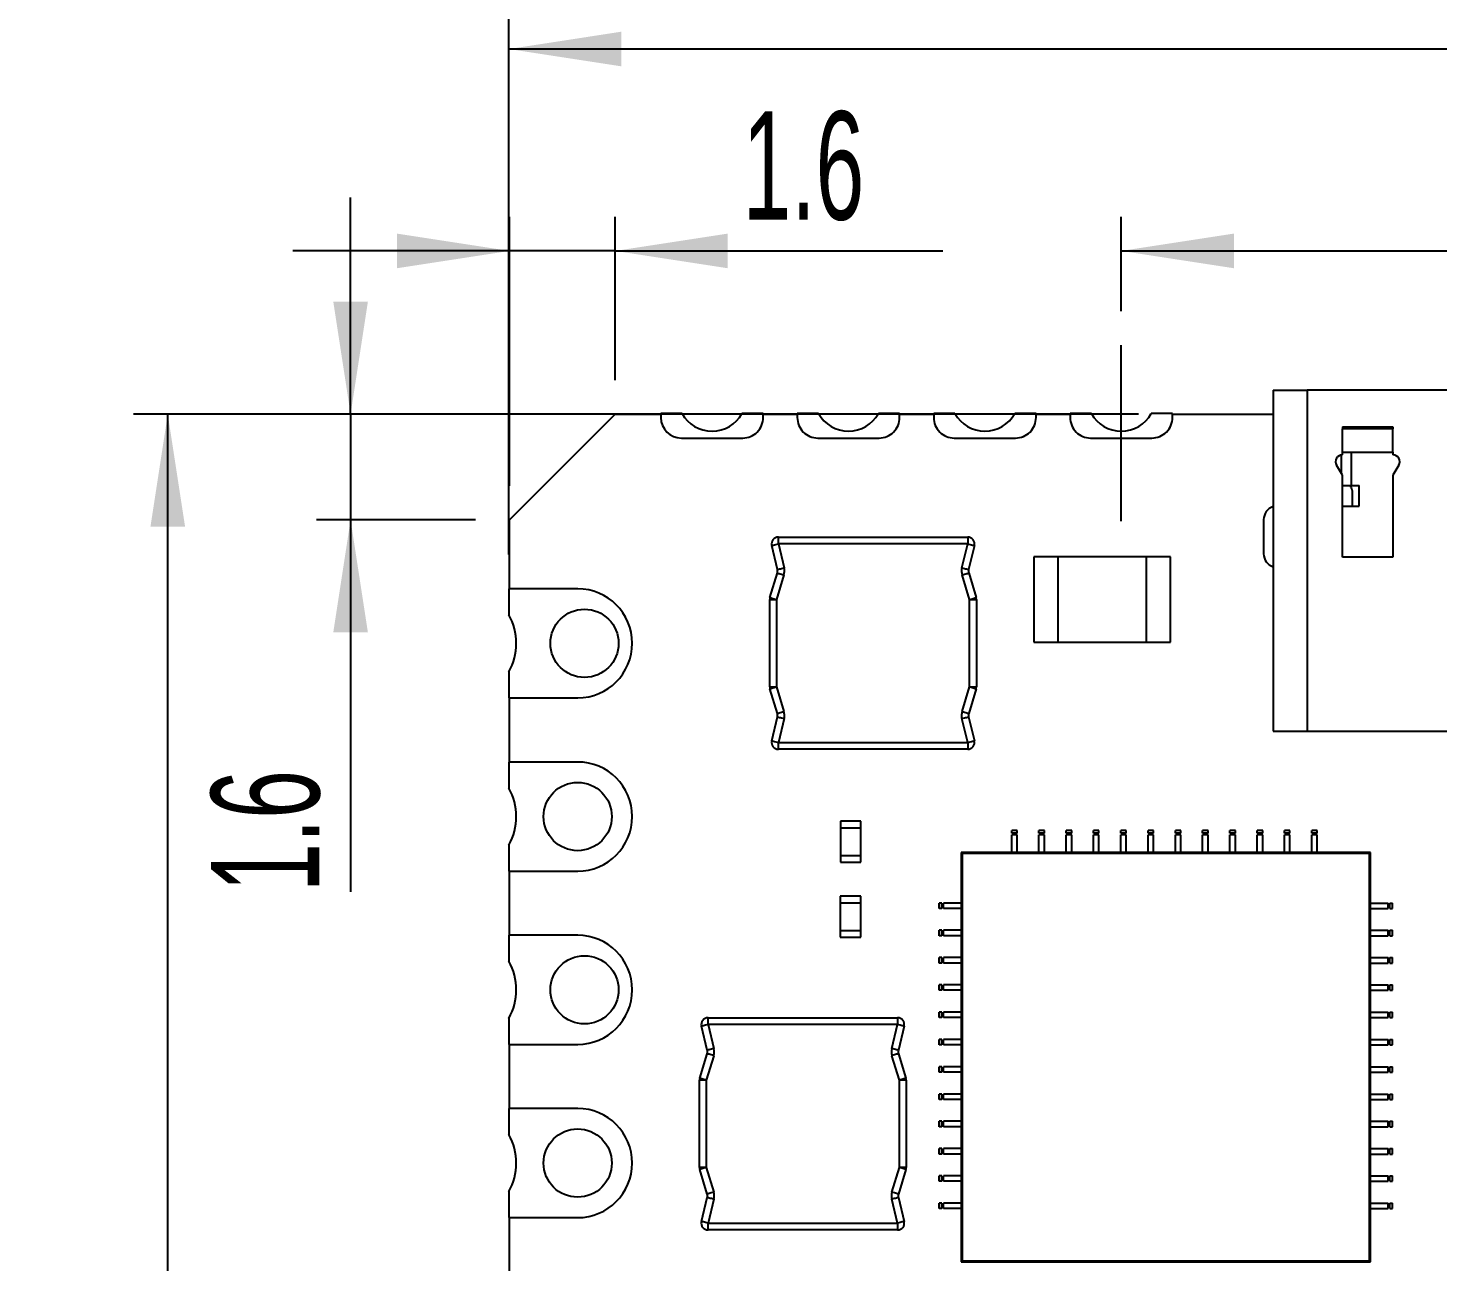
# Model space of a CAD drawing. Extents: x 13 to 282, y 8 to 200.
# Drawn here: x 117.17 to 158.51, y 131.88 to 168.05 of the extents above; entities that cross this region are included whole.
import ezdxf

# ---------------------------------------------------------------- set-up
doc = ezdxf.new("R2010")
doc.units = 0
doc.linetypes.add('CENTERX2', pattern=[20.32, 12.7, -2.54, 2.54, -2.54])
doc.layers.get('0').update_dxf_attribs({"linetype": 'CONTINUOUS'})
doc.styles.add('SLDTEXTSTYLE0', font='TXT', dxfattribs={"width": 0.605})
doc.dimstyles.new('SLDDIMSTYLE0', dxfattribs={"dimtxt": 3.081982, "dimasz": 3.302, "dimexe": 0, "dimexo": 0.0625, "dimgap": 0.770496, "dimtad": 1, "dimdec": 1, "dimlfac": 0.5, "dimrnd": 1e-09, "dimzin": 12, "dimtxsty": 'SLDTEXTSTYLE0', "dimsah": 1, "dimcen": 0.09, "dimazin": 3, "dimtfac": 1, "dimtdec": 1, "dimtofl": 0, "dimtmove": 0, "dimatfit": 3, "dimtolj": 1, "dimtzin": 12})
doc.dimstyles.new('SLDDIMSTYLE2', dxfattribs={"dimtxt": 3.081982, "dimasz": 3.302, "dimexe": 0, "dimexo": 0.0625, "dimgap": 0.770496, "dimtad": 1, "dimdec": 1, "dimlfac": 0.5, "dimrnd": 1e-09, "dimzin": 12, "dimtxsty": 'SLDTEXTSTYLE0', "dimsah": 1, "dimcen": 0.09, "dimazin": 3, "dimtfac": 1, "dimtdec": 1, "dimtmove": 0, "dimatfit": 3, "dimtolj": 1, "dimtzin": 12})

# ---------------------------------------------------------------- blocks, each defined once
blk = doc.blocks.new('_D')
at = {"color": 7, "linetype": 'CONTINUOUS'}
for p, q in [((149.726, 156.738), (120.266, 156.738)), ((121.266, 66.738), (121.266, 156.738)), ((130.286, 66.738), (120.266, 66.738))]:
    blk.add_line(p, q, dxfattribs=at)
for points in [[(121.266, 156.738), (120.758, 153.436), (121.774, 153.436)], [(121.266, 66.738), (121.774, 70.04), (120.758, 70.04)]]:
    blk.add_solid(points, dxfattribs=at)
at = {"color": 7, "linetype": 'CONTINUOUS', "insert": (117.173, 110.951), "char_height": 3.175, "attachment_point": 1, "rotation": 90, "style": 'SLDTEXTSTYLE0'}
blk.add_mtext('45', dxfattribs=at)
blk = doc.blocks.new('_D_1')
at = {"color": 7, "linetype": 'CONTINUOUS'}
for p, q in [((131.266, 152.618), (131.266, 168.444)), ((191.186, 152.618), (191.186, 168.444)), ((191.186, 167.444), (131.266, 167.444))]:
    blk.add_line(p, q, dxfattribs=at)
for points in [[(131.266, 167.444), (134.568, 166.936), (134.568, 167.952)], [(191.186, 167.444), (187.884, 167.952), (187.884, 166.936)]]:
    blk.add_solid(points, dxfattribs=at)
at = {"color": 7, "linetype": 'CONTINUOUS', "insert": (159.134, 171.537), "char_height": 3.175, "attachment_point": 1, "style": 'SLDTEXTSTYLE0'}
blk.add_mtext('30', dxfattribs=at)
blk = doc.blocks.new('_D_3')
at = {"color": 7, "linetype": 'CONTINUOUS'}
for p, q in [((131.286, 154.638), (131.286, 162.524)), ((134.386, 157.738), (134.386, 162.524)), ((131.286, 161.524), (124.936, 161.524)), ((134.386, 161.524), (131.286, 161.524)), ((134.386, 161.524), (143.998, 161.524))]:
    blk.add_line(p, q, dxfattribs=at)
for points in [[(131.286, 161.524), (127.984, 162.032), (127.984, 161.016)], [(134.386, 161.524), (137.688, 161.016), (137.688, 162.032)]]:
    blk.add_solid(points, dxfattribs=at)
at = {"color": 7, "linetype": 'CONTINUOUS', "insert": (138.119, 165.617), "char_height": 3.175, "attachment_point": 1, "style": 'SLDTEXTSTYLE0'}
blk.add_mtext('1.6', dxfattribs=at)
blk = doc.blocks.new('_D_4')
at = {"color": 7, "linetype": 'CONTINUOUS'}
for p, q in [((126.627, 156.738), (126.627, 163.088)), ((133.386, 156.738), (125.627, 156.738)), ((126.627, 156.738), (126.627, 153.638)), ((130.286, 153.638), (125.627, 153.638)), ((126.627, 153.638), (126.627, 142.73))]:
    blk.add_line(p, q, dxfattribs=at)
for points in [[(126.627, 156.738), (127.135, 160.04), (126.119, 160.04)], [(126.627, 153.638), (126.119, 150.336), (127.135, 150.336)]]:
    blk.add_solid(points, dxfattribs=at)
at = {"color": 7, "linetype": 'CONTINUOUS', "insert": (122.535, 142.73), "char_height": 3.175, "attachment_point": 1, "rotation": 90, "style": 'SLDTEXTSTYLE0'}
blk.add_mtext('1.6', dxfattribs=at)
blk = doc.blocks.new('_D_5')
at = {"color": 7, "linetype": 'CONTINUOUS'}
for p, q in [((149.226, 159.758), (149.226, 162.524)), ((173.226, 159.758), (173.226, 162.524)), ((149.226, 161.524), (173.226, 161.524))]:
    blk.add_line(p, q, dxfattribs=at)
for points in [[(149.226, 161.524), (152.528, 161.016), (152.528, 162.032)], [(173.226, 161.524), (169.924, 162.032), (169.924, 161.016)]]:
    blk.add_solid(points, dxfattribs=at)
at = {"color": 7, "linetype": 'CONTINUOUS', "insert": (159.134, 165.617), "char_height": 3.175, "attachment_point": 1, "style": 'SLDTEXTSTYLE0'}
blk.add_mtext('12', dxfattribs=at)

msp = doc.modelspace()

# ---------------------------------------------------------------- linework, layer by layer
at = {"color": 7, "linetype": 'CENTERX2'}
msp.add_line((149.226, 153.601), (149.226, 158.758), dxfattribs=at)
at = {"color": 7, "linetype": 'CONTINUOUS'}
for p, q in [((153.681, 157.444), (153.681, 147.444)), ((153.681, 157.444), (154.681, 157.444)), ((154.681, 157.444), (154.681, 147.444)), ((167.721, 157.444), (154.681, 157.444)), ((131.286, 153.638), (134.386, 156.738)), ((134.386, 156.738), (135.726, 156.738)), ((136.349, 156.758), (135.726, 156.758)), ((135.726, 156.758), (135.726, 156.638)), ((138.726, 156.758), (138.103, 156.758)), ((138.726, 156.638), (138.726, 156.758)), ((138.726, 156.738), (139.726, 156.738)), ((139.726, 156.758), (139.726, 156.638)), ((140.349, 156.758), (139.726, 156.758)), ((142.726, 156.758), (142.103, 156.758)), ((142.726, 156.638), (142.726, 156.758)), ((142.726, 156.738), (143.726, 156.738)), ((143.726, 156.758), (143.726, 156.638)), ((144.349, 156.758), (143.726, 156.758)), ((146.726, 156.758), (146.103, 156.758)), ((146.726, 156.638), (146.726, 156.758)), ((146.726, 156.738), (147.726, 156.738)), ((147.726, 156.758), (147.726, 156.638)), ((148.349, 156.758), (147.726, 156.758)), ((150.726, 156.758), (150.103, 156.758)), ((150.726, 156.638), (150.726, 156.758)), ((150.726, 156.738), (153.681, 156.738)), ((155.711, 156.37), (157.191, 156.37)), ((155.711, 156.37), (155.711, 156.312)), ((157.191, 156.312), (155.711, 156.312)), ((155.711, 155.619), (155.711, 156.312)), ((157.191, 156.37), (157.191, 156.312)), ((157.191, 155.619), (157.191, 156.312)), ((136.326, 156.038), (138.126, 156.038)), ((140.326, 156.038), (142.126, 156.038)), ((144.326, 156.038), (146.126, 156.038)), ((148.326, 156.038), (150.126, 156.038)), ((155.711, 155.619), (157.191, 155.619)), ((155.711, 155.544), (155.711, 155.619)), ((157.191, 155.619), (157.191, 155.544)), ((155.711, 154.944), (155.537, 155.244)), ((157.364, 155.244), (157.191, 154.944)), ((155.711, 152.544), (155.711, 154.944)), ((155.711, 154.644), (155.969, 154.644)), ((155.969, 154.644), (156.201, 154.644)), ((156.201, 154.044), (156.201, 154.644)), ((157.191, 154.944), (157.191, 152.544)), ((156.006, 154.044), (156.006, 154.408)), ((155.711, 154.044), (156.201, 154.044)), ((131.286, 151.618), (131.286, 153.638)), ((153.401, 153.644), (153.401, 152.644)), ((139.17, 152.932), (139.17, 153.132)), ((139.17, 153.132), (144.722, 153.132)), ((144.722, 153.132), (144.722, 152.932)), ((139.144, 152.184), (138.975, 152.885)), ((139.17, 152.932), (139.338, 152.231)), ((144.722, 152.932), (139.17, 152.932)), ((144.554, 152.231), (144.722, 152.932)), ((144.917, 152.885), (144.749, 152.184)), ((146.665, 152.553), (146.665, 150.053)), ((147.365, 152.553), (146.665, 152.553)), ((149.965, 152.553), (147.365, 152.553)), ((147.365, 152.553), (147.365, 150.053)), ((149.965, 150.053), (149.965, 152.553)), ((150.665, 152.553), (149.965, 152.553)), ((150.665, 150.053), (150.665, 152.553)), ((157.191, 152.544), (155.711, 152.544)), ((138.925, 151.36), (139.141, 152.08)), ((139.332, 152.023), (139.116, 151.302)), ((144.776, 151.302), (144.56, 152.023)), ((144.752, 152.08), (144.968, 151.36)), ((131.266, 151.618), (131.266, 150.855)), ((133.286, 151.618), (131.266, 151.618)), ((138.916, 151.302), (139.116, 151.302)), ((138.916, 148.741), (138.916, 151.302)), ((139.116, 151.302), (139.116, 148.741)), ((144.776, 148.741), (144.776, 151.302)), ((144.776, 151.302), (144.976, 151.302)), ((144.976, 151.302), (144.976, 148.741)), ((146.665, 150.053), (147.365, 150.053)), ((147.365, 150.053), (149.965, 150.053)), ((149.965, 150.053), (150.665, 150.053)), ((131.266, 149.182), (131.266, 148.418)), ((131.266, 148.418), (133.286, 148.418)), ((131.286, 146.538), (131.286, 148.418)), ((138.916, 148.741), (139.116, 148.741)), ((139.141, 147.963), (138.925, 148.684)), ((139.116, 148.741), (139.332, 148.021)), ((144.56, 148.021), (144.776, 148.741)), ((144.968, 148.684), (144.752, 147.963)), ((144.776, 148.741), (144.976, 148.741)), ((138.975, 147.158), (139.144, 147.859)), ((139.338, 147.813), (139.17, 147.112)), ((144.722, 147.112), (144.554, 147.813)), ((144.749, 147.859), (144.917, 147.158)), ((153.681, 147.444), (154.681, 147.444)), ((154.681, 147.444), (167.721, 147.444)), ((139.17, 147.112), (144.722, 147.112)), ((139.17, 146.912), (139.17, 147.112)), ((144.722, 146.912), (139.17, 146.912)), ((144.722, 147.112), (144.722, 146.912)), ((131.266, 146.538), (131.266, 145.775)), ((133.286, 146.538), (131.266, 146.538)), ((141.592, 144.8), (140.992, 144.8)), ((140.992, 144.8), (140.992, 144.6)), ((141.592, 144.6), (141.592, 144.8)), ((141.592, 144.6), (140.992, 144.6)), ((140.992, 144.6), (140.992, 143.8)), ((141.592, 143.8), (141.592, 144.6)), ((146.172, 144.529), (146.012, 144.529)), ((146.012, 144.455), (146.012, 144.529)), ((146.172, 144.455), (146.012, 144.455)), ((146.172, 144.402), (146.012, 144.402)), ((146.172, 144.455), (146.172, 144.529)), ((146.972, 144.529), (146.812, 144.529)), ((146.812, 144.455), (146.812, 144.529)), ((146.972, 144.455), (146.812, 144.455)), ((146.972, 144.402), (146.812, 144.402)), ((146.972, 144.455), (146.972, 144.529)), ((147.772, 144.529), (147.612, 144.529)), ((147.612, 144.455), (147.612, 144.529)), ((147.772, 144.455), (147.612, 144.455)), ((147.772, 144.402), (147.612, 144.402)), ((147.772, 144.455), (147.772, 144.529)), ((148.572, 144.529), (148.412, 144.529)), ((148.412, 144.455), (148.412, 144.529)), ((148.572, 144.455), (148.412, 144.455)), ((148.572, 144.402), (148.412, 144.402)), ((148.572, 144.455), (148.572, 144.529)), ((149.372, 144.529), (149.212, 144.529)), ((149.212, 144.455), (149.212, 144.529)), ((149.372, 144.455), (149.212, 144.455)), ((149.372, 144.402), (149.212, 144.402)), ((149.372, 144.455), (149.372, 144.529)), ((150.172, 144.529), (150.012, 144.529)), ((150.012, 144.455), (150.012, 144.529)), ((150.172, 144.455), (150.012, 144.455)), ((150.172, 144.402), (150.012, 144.402)), ((150.172, 144.455), (150.172, 144.529)), ((150.972, 144.529), (150.812, 144.529)), ((150.812, 144.455), (150.812, 144.529)), ((150.972, 144.455), (150.812, 144.455)), ((150.972, 144.402), (150.812, 144.402)), ((150.972, 144.455), (150.972, 144.529)), ((151.772, 144.529), (151.612, 144.529)), ((151.612, 144.455), (151.612, 144.529)), ((151.772, 144.455), (151.612, 144.455)), ((151.772, 144.402), (151.612, 144.402)), ((151.772, 144.455), (151.772, 144.529)), ((152.572, 144.529), (152.412, 144.529)), ((152.412, 144.455), (152.412, 144.529)), ((152.572, 144.455), (152.412, 144.455)), ((152.572, 144.402), (152.412, 144.402)), ((152.572, 144.455), (152.572, 144.529)), ((153.372, 144.529), (153.212, 144.529)), ((153.212, 144.455), (153.212, 144.529)), ((153.372, 144.455), (153.212, 144.455)), ((153.372, 144.402), (153.212, 144.402)), ((153.372, 144.455), (153.372, 144.529)), ((154.172, 144.529), (154.012, 144.529)), ((154.012, 144.455), (154.012, 144.529)), ((154.172, 144.455), (154.012, 144.455)), ((154.172, 144.402), (154.012, 144.402)), ((154.172, 144.455), (154.172, 144.529)), ((154.972, 144.529), (154.812, 144.529)), ((154.812, 144.455), (154.812, 144.529)), ((154.972, 144.455), (154.812, 144.455)), ((154.972, 144.402), (154.812, 144.402)), ((154.972, 144.455), (154.972, 144.529)), ((131.266, 144.102), (131.266, 143.338)), ((144.532, 143.883), (144.532, 131.883)), ((156.532, 143.883), (144.532, 143.883)), ((144.557, 143.858), (144.557, 131.908)), ((156.507, 143.858), (144.557, 143.858)), ((156.507, 143.858), (156.532, 143.883)), ((156.507, 131.908), (156.507, 143.858)), ((156.532, 131.883), (156.532, 143.883)), ((140.992, 143.8), (141.592, 143.8)), ((140.992, 143.8), (140.992, 143.6)), ((140.992, 143.6), (141.592, 143.6)), ((141.592, 143.6), (141.592, 143.8)), ((131.266, 143.338), (133.286, 143.338)), ((131.286, 141.458), (131.286, 143.338)), ((140.987, 142.602), (140.987, 142.402)), ((141.587, 142.602), (140.987, 142.602)), ((140.987, 142.402), (140.987, 141.602)), ((141.587, 142.402), (140.987, 142.402)), ((141.587, 142.402), (141.587, 142.602)), ((141.587, 141.602), (141.587, 142.402)), ((143.886, 142.243), (143.886, 142.403)), ((143.961, 142.403), (143.886, 142.403)), ((143.961, 142.243), (143.886, 142.243)), ((143.961, 142.243), (143.961, 142.403)), ((144.013, 142.243), (144.013, 142.403)), ((157.051, 142.243), (157.051, 142.403)), ((157.104, 142.243), (157.104, 142.403)), ((157.104, 142.403), (157.179, 142.403)), ((157.104, 142.243), (157.179, 142.243)), ((157.179, 142.243), (157.179, 142.403)), ((131.266, 141.458), (131.266, 140.695)), ((133.286, 141.458), (131.266, 141.458)), ((140.987, 141.602), (141.587, 141.602)), ((140.987, 141.602), (140.987, 141.402)), ((140.987, 141.402), (141.587, 141.402)), ((141.587, 141.402), (141.587, 141.602)), ((143.886, 141.443), (143.886, 141.603)), ((143.961, 141.603), (143.886, 141.603)), ((143.961, 141.443), (143.886, 141.443)), ((143.961, 141.443), (143.961, 141.603)), ((144.013, 141.443), (144.013, 141.603)), ((157.051, 141.443), (157.051, 141.603)), ((157.104, 141.443), (157.104, 141.603)), ((157.104, 141.603), (157.179, 141.603)), ((157.104, 141.443), (157.179, 141.443)), ((157.179, 141.443), (157.179, 141.603)), ((143.886, 140.643), (143.886, 140.803)), ((143.961, 140.803), (143.886, 140.803)), ((143.961, 140.643), (143.886, 140.643)), ((143.961, 140.643), (143.961, 140.803)), ((144.013, 140.643), (144.013, 140.803)), ((157.051, 140.643), (157.051, 140.803)), ((157.104, 140.643), (157.104, 140.803)), ((157.104, 140.803), (157.179, 140.803)), ((157.104, 140.643), (157.179, 140.643)), ((157.179, 140.643), (157.179, 140.803)), ((143.886, 139.843), (143.886, 140.003)), ((143.961, 140.003), (143.886, 140.003)), ((143.961, 139.843), (143.886, 139.843)), ((143.961, 139.843), (143.961, 140.003)), ((144.013, 139.843), (144.013, 140.003)), ((157.051, 139.843), (157.051, 140.003)), ((157.104, 139.843), (157.104, 140.003)), ((157.104, 140.003), (157.179, 140.003)), ((157.104, 139.843), (157.179, 139.843)), ((157.179, 139.843), (157.179, 140.003)), ((131.266, 139.022), (131.266, 138.258)), ((137.111, 138.837), (137.111, 139.037)), ((137.111, 139.037), (142.664, 139.037)), ((142.664, 139.037), (142.664, 138.837)), ((143.886, 139.043), (143.886, 139.203)), ((143.961, 139.203), (143.886, 139.203)), ((143.961, 139.043), (143.886, 139.043)), ((143.961, 139.043), (143.961, 139.203)), ((144.013, 139.043), (144.013, 139.203)), ((157.051, 139.043), (157.051, 139.203)), ((157.104, 139.043), (157.104, 139.203)), ((157.104, 139.203), (157.179, 139.203)), ((157.104, 139.043), (157.179, 139.043)), ((157.179, 139.043), (157.179, 139.203)), ((137.085, 138.089), (136.917, 138.79)), ((137.111, 138.837), (137.28, 138.136)), ((142.664, 138.837), (137.111, 138.837)), ((142.496, 138.136), (142.664, 138.837)), ((142.859, 138.79), (142.69, 138.089)), ((131.266, 138.258), (133.286, 138.258)), ((131.286, 136.378), (131.286, 138.258)), ((143.886, 138.243), (143.886, 138.403)), ((143.961, 138.403), (143.886, 138.403)), ((143.961, 138.243), (143.886, 138.243)), ((143.961, 138.243), (143.961, 138.403)), ((144.013, 138.243), (144.013, 138.403)), ((157.051, 138.243), (157.051, 138.403)), ((157.104, 138.243), (157.104, 138.403)), ((157.104, 138.403), (157.179, 138.403)), ((157.104, 138.243), (157.179, 138.243)), ((157.179, 138.243), (157.179, 138.403)), ((136.866, 137.265), (137.082, 137.985)), ((137.274, 137.927), (137.058, 137.207)), ((142.718, 137.207), (142.502, 137.927)), ((142.693, 137.985), (142.909, 137.265)), ((143.886, 137.443), (143.886, 137.603)), ((143.961, 137.603), (143.886, 137.603)), ((143.961, 137.443), (143.886, 137.443)), ((143.961, 137.443), (143.961, 137.603)), ((144.013, 137.443), (144.013, 137.603)), ((157.051, 137.443), (157.051, 137.603)), ((157.104, 137.443), (157.104, 137.603)), ((157.104, 137.603), (157.179, 137.603)), ((157.104, 137.443), (157.179, 137.443)), ((157.179, 137.443), (157.179, 137.603)), ((137.058, 137.207), (136.858, 137.207)), ((136.858, 134.646), (136.858, 137.207)), ((137.058, 137.207), (137.058, 134.646)), ((142.718, 134.646), (142.718, 137.207)), ((142.918, 137.207), (142.718, 137.207)), ((142.918, 137.207), (142.918, 134.646)), ((143.886, 136.643), (143.886, 136.803)), ((143.961, 136.803), (143.886, 136.803)), ((143.961, 136.643), (143.886, 136.643)), ((143.961, 136.643), (143.961, 136.803)), ((144.013, 136.643), (144.013, 136.803)), ((157.051, 136.643), (157.051, 136.803)), ((157.104, 136.643), (157.104, 136.803)), ((157.104, 136.803), (157.179, 136.803)), ((157.104, 136.643), (157.179, 136.643)), ((157.179, 136.643), (157.179, 136.803)), ((131.266, 136.378), (131.266, 135.615)), ((133.286, 136.378), (131.266, 136.378)), ((143.886, 135.843), (143.886, 136.003)), ((143.961, 136.003), (143.886, 136.003)), ((143.961, 135.843), (143.961, 136.003)), ((144.013, 135.843), (144.013, 136.003)), ((157.051, 135.843), (157.051, 136.003)), ((157.104, 135.843), (157.104, 136.003)), ((157.104, 136.003), (157.179, 136.003)), ((157.179, 135.843), (157.179, 136.003)), ((143.961, 135.843), (143.886, 135.843)), ((157.104, 135.843), (157.179, 135.843)), ((143.886, 135.043), (143.886, 135.203)), ((143.961, 135.203), (143.886, 135.203)), ((143.961, 135.043), (143.961, 135.203)), ((144.013, 135.043), (144.013, 135.203)), ((157.051, 135.043), (157.051, 135.203)), ((157.104, 135.043), (157.104, 135.203)), ((157.104, 135.203), (157.179, 135.203)), ((157.179, 135.043), (157.179, 135.203)), ((143.961, 135.043), (143.886, 135.043)), ((157.104, 135.043), (157.179, 135.043)), ((137.058, 134.646), (136.858, 134.646)), ((137.082, 133.868), (136.866, 134.588)), ((137.058, 134.646), (137.274, 133.926)), ((142.502, 133.926), (142.718, 134.646)), ((142.909, 134.588), (142.693, 133.868)), ((142.918, 134.646), (142.718, 134.646)), ((143.886, 134.243), (143.886, 134.403)), ((143.961, 134.403), (143.886, 134.403)), ((143.961, 134.243), (143.961, 134.403)), ((144.013, 134.243), (144.013, 134.403)), ((157.051, 134.243), (157.051, 134.403)), ((157.104, 134.243), (157.104, 134.403)), ((157.104, 134.403), (157.179, 134.403)), ((157.179, 134.243), (157.179, 134.403)), ((131.266, 133.942), (131.266, 133.178)), ((143.961, 134.243), (143.886, 134.243)), ((157.104, 134.243), (157.179, 134.243)), ((136.917, 133.063), (137.085, 133.764)), ((137.28, 133.717), (137.111, 133.017)), ((142.664, 133.017), (142.496, 133.717)), ((142.69, 133.764), (142.859, 133.063)), ((143.886, 133.443), (143.886, 133.603)), ((143.961, 133.603), (143.886, 133.603)), ((143.961, 133.443), (143.961, 133.603)), ((144.013, 133.443), (144.013, 133.603)), ((157.051, 133.443), (157.051, 133.603)), ((157.104, 133.443), (157.104, 133.603)), ((157.104, 133.603), (157.179, 133.603)), ((157.179, 133.443), (157.179, 133.603)), ((131.266, 133.178), (133.286, 133.178)), ((131.286, 131.298), (131.286, 133.178)), ((143.961, 133.443), (143.886, 133.443)), ((157.104, 133.443), (157.179, 133.443)), ((137.111, 132.817), (137.111, 133.017)), ((137.111, 133.017), (142.664, 133.017)), ((142.664, 132.817), (137.111, 132.817)), ((142.664, 133.017), (142.664, 132.817)), ((144.532, 131.883), (144.557, 131.908)), ((144.532, 131.883), (156.532, 131.883)), ((144.557, 131.908), (156.507, 131.908)), ((156.507, 131.908), (156.532, 131.883))]:
    msp.add_line(p, q, dxfattribs=at)
at = {"color": 8, "linetype": 'CONTINUOUS'}
for p, q in [((155.683, 154.992), (155.683, 155.542)), ((155.969, 155.619), (155.969, 154.644))]:
    msp.add_line(p, q, dxfattribs=at)
at = {"color": 7, "linetype": 'CONTINUOUS', "flags": 128}
for points in [[(138.975, 152.885), (138.979, 152.886), (138.99, 152.889), (139.008, 152.893), (139.032, 152.899), (139.062, 152.906), (139.095, 152.914), (139.132, 152.923), (139.17, 152.932)], [(144.722, 152.932), (144.76, 152.923), (144.797, 152.914), (144.831, 152.906), (144.86, 152.899), (144.884, 152.893), (144.902, 152.889), (144.913, 152.886), (144.917, 152.885)], [(139.144, 152.184), (139.147, 152.185), (139.158, 152.188), (139.176, 152.192), (139.201, 152.198), (139.23, 152.205), (139.264, 152.213), (139.3, 152.222), (139.338, 152.231)], [(144.554, 152.231), (144.592, 152.222), (144.629, 152.213), (144.662, 152.205), (144.692, 152.198), (144.716, 152.192), (144.734, 152.188), (144.745, 152.185), (144.749, 152.184)], [(139.141, 152.08), (139.144, 152.079), (139.155, 152.076), (139.173, 152.07), (139.197, 152.063), (139.226, 152.054), (139.259, 152.045), (139.295, 152.034), (139.332, 152.023)], [(144.56, 152.023), (144.597, 152.034), (144.633, 152.045), (144.667, 152.054), (144.696, 152.063), (144.719, 152.07), (144.737, 152.076), (144.748, 152.079), (144.752, 152.08)], [(138.925, 151.36), (138.928, 151.359), (138.939, 151.355), (138.957, 151.35), (138.981, 151.343), (139.01, 151.334), (139.043, 151.324), (139.079, 151.314), (139.116, 151.302)], [(144.776, 151.302), (144.814, 151.314), (144.849, 151.324), (144.883, 151.334), (144.912, 151.343), (144.935, 151.35), (144.953, 151.355), (144.964, 151.359), (144.968, 151.36)], [(138.925, 148.684), (138.928, 148.685), (138.939, 148.688), (138.957, 148.693), (138.981, 148.7), (139.01, 148.709), (139.043, 148.719), (139.079, 148.73), (139.116, 148.741)], [(144.776, 148.741), (144.814, 148.73), (144.849, 148.719), (144.883, 148.709), (144.912, 148.7), (144.935, 148.693), (144.953, 148.688), (144.964, 148.685), (144.968, 148.684)], [(139.141, 147.963), (139.144, 147.964), (139.155, 147.968), (139.173, 147.973), (139.197, 147.98), (139.226, 147.989), (139.259, 147.999), (139.295, 148.01), (139.332, 148.021)], [(144.56, 148.021), (144.597, 148.01), (144.633, 147.999), (144.667, 147.989), (144.696, 147.98), (144.719, 147.973), (144.737, 147.968), (144.748, 147.964), (144.752, 147.963)], [(139.144, 147.859), (139.147, 147.858), (139.158, 147.856), (139.176, 147.851), (139.201, 147.846), (139.23, 147.838), (139.264, 147.83), (139.3, 147.822), (139.338, 147.813)], [(144.554, 147.813), (144.592, 147.822), (144.629, 147.83), (144.662, 147.838), (144.692, 147.846), (144.716, 147.851), (144.734, 147.856), (144.745, 147.858), (144.749, 147.859)], [(138.975, 147.158), (138.979, 147.157), (138.99, 147.155), (139.008, 147.15), (139.032, 147.145), (139.062, 147.138), (139.095, 147.13), (139.132, 147.121), (139.17, 147.112)], [(144.722, 147.112), (144.76, 147.121), (144.797, 147.13), (144.831, 147.138), (144.86, 147.145), (144.884, 147.15), (144.902, 147.155), (144.913, 147.157), (144.917, 147.158)], [(137.111, 138.837), (137.074, 138.827), (137.037, 138.819), (137.003, 138.811), (136.974, 138.804), (136.95, 138.798), (136.932, 138.793), (136.921, 138.791), (136.917, 138.79)], [(142.859, 138.79), (142.855, 138.791), (142.844, 138.793), (142.826, 138.798), (142.802, 138.804), (142.772, 138.811), (142.739, 138.819), (142.702, 138.827), (142.664, 138.837)], [(137.28, 138.136), (137.242, 138.127), (137.205, 138.118), (137.172, 138.11), (137.142, 138.103), (137.118, 138.097), (137.1, 138.093), (137.089, 138.09), (137.085, 138.089)], [(142.69, 138.089), (142.687, 138.09), (142.676, 138.093), (142.658, 138.097), (142.633, 138.103), (142.604, 138.11), (142.57, 138.118), (142.534, 138.127), (142.496, 138.136)], [(137.274, 137.927), (137.236, 137.939), (137.201, 137.949), (137.167, 137.959), (137.138, 137.968), (137.115, 137.975), (137.097, 137.981), (137.086, 137.984), (137.082, 137.985)], [(142.693, 137.985), (142.69, 137.984), (142.679, 137.981), (142.661, 137.975), (142.637, 137.968), (142.608, 137.959), (142.575, 137.949), (142.539, 137.939), (142.502, 137.927)], [(137.058, 137.207), (137.02, 137.218), (136.984, 137.229), (136.951, 137.239), (136.922, 137.248), (136.899, 137.255), (136.881, 137.26), (136.87, 137.264), (136.866, 137.265)], [(142.909, 137.265), (142.906, 137.264), (142.895, 137.26), (142.877, 137.255), (142.853, 137.248), (142.824, 137.239), (142.791, 137.229), (142.755, 137.218), (142.718, 137.207)], [(137.058, 134.646), (137.02, 134.635), (136.984, 134.624), (136.951, 134.614), (136.922, 134.605), (136.899, 134.598), (136.881, 134.593), (136.87, 134.59), (136.866, 134.588)], [(142.909, 134.588), (142.906, 134.59), (142.895, 134.593), (142.877, 134.598), (142.853, 134.605), (142.824, 134.614), (142.791, 134.624), (142.755, 134.635), (142.718, 134.646)], [(137.274, 133.926), (137.236, 133.915), (137.201, 133.904), (137.167, 133.894), (137.138, 133.885), (137.115, 133.878), (137.097, 133.873), (137.086, 133.869), (137.082, 133.868)], [(142.693, 133.868), (142.69, 133.869), (142.679, 133.873), (142.661, 133.878), (142.637, 133.885), (142.608, 133.894), (142.575, 133.904), (142.539, 133.915), (142.502, 133.926)], [(137.28, 133.717), (137.242, 133.727), (137.205, 133.735), (137.172, 133.743), (137.142, 133.75), (137.118, 133.756), (137.1, 133.761), (137.089, 133.763), (137.085, 133.764)], [(142.69, 133.764), (142.687, 133.763), (142.676, 133.761), (142.658, 133.756), (142.633, 133.75), (142.604, 133.743), (142.57, 133.735), (142.534, 133.727), (142.496, 133.717)], [(137.111, 133.017), (137.074, 133.026), (137.037, 133.034), (137.003, 133.043), (136.974, 133.05), (136.95, 133.055), (136.932, 133.06), (136.921, 133.062), (136.917, 133.063)], [(142.859, 133.063), (142.855, 133.062), (142.844, 133.06), (142.826, 133.055), (142.802, 133.05), (142.772, 133.043), (142.739, 133.034), (142.702, 133.026), (142.664, 133.017)]]:
    msp.add_lwpolyline(points, dxfattribs=at)
at = {"color": 7, "linetype": 'CONTINUOUS'}
for centre in [(133.486, 150.018), (133.286, 144.938), (133.486, 139.858), (133.286, 134.778)]:
    msp.add_circle(centre, 1, dxfattribs=at)
for centre, radius, start, end in [((137.226, 157.238), 1, 208.6854, 331.3146), ((141.226, 157.238), 1, 208.6854, 331.3146), ((145.226, 157.238), 1, 208.6854, 331.3146), ((149.226, 157.238), 1, 208.6853, 331.3146), ((136.326, 156.638), 0.6, 180, 270), ((138.126, 156.638), 0.6, 270, 0.0001), ((140.326, 156.638), 0.6, 179.9998, 270), ((142.126, 156.638), 0.6, 270, 0.0001), ((144.326, 156.638), 0.6, 179.9998, 270), ((146.126, 156.638), 0.6, 270, 0.0001), ((148.326, 156.638), 0.6, 179.9998, 270), ((150.126, 156.638), 0.6, 270, 0.0001), ((155.711, 155.344), 0.2, 90.0004, 209.9988), ((157.191, 155.344), 0.2, 329.9996, 90), ((153.801, 153.644), 0.4, 107.4577, 179.9998), ((139.17, 152.932), 0.2, 90.0003, 193.4947), ((144.722, 152.932), 0.2, 346.5034, 90.0002), ((153.801, 152.644), 0.4, 180.0001, 252.5423), ((138.949, 152.137), 0.2, 343.3002, 13.4962), ((138.949, 152.137), 0.4, 343.3008, 13.4958), ((144.943, 152.137), 0.4, 166.5043, 196.6993), ((144.943, 152.137), 0.2, 166.5047, 196.6986), ((133.286, 150.018), 1.6, 270.0188, 89.9812), ((139.116, 151.302), 0.2, 163.3007, 179.9995), ((144.776, 151.302), 0.2, 0.0008, 16.6996), ((129.786, 150.018), 1.7, 330.5271, 29.4729), ((139.116, 148.741), 0.2, 180, 196.6994), ((144.776, 148.741), 0.2, 343.3008, 0.0011), ((138.949, 147.906), 0.4, 346.5045, 16.6992), ((144.943, 147.906), 0.4, 163.3006, 193.496), ((138.949, 147.906), 0.2, 346.5039, 16.6994), ((144.943, 147.906), 0.2, 163.3008, 193.4953), ((139.17, 147.112), 0.2, 166.505, 269.9998), ((144.722, 147.112), 0.2, 270, 13.4962), ((133.285, 144.938), 1.6, 270.0232, 89.9768), ((129.786, 144.938), 1.7, 330.5271, 29.4729), ((133.285, 139.858), 1.6, 270.0378, 89.9622), ((129.786, 139.858), 1.7, 330.5271, 29.4729), ((137.111, 138.837), 0.2, 89.9999, 193.4966), ((142.664, 138.837), 0.2, 346.5053, 89.9996), ((136.891, 138.042), 0.2, 343.3011, 13.4952), ((136.891, 138.042), 0.4, 343.3006, 13.4958), ((142.885, 138.042), 0.4, 166.5042, 196.699), ((142.885, 138.042), 0.2, 166.5038, 196.6997), ((137.058, 137.207), 0.2, 163.3006, 179.9991), ((142.718, 137.207), 0.2, 0.0002, 16.6992), ((133.285, 134.778), 1.6, 270.0482, 89.9518), ((129.786, 134.778), 1.7, 330.5271, 29.4729), ((137.058, 134.646), 0.2, 180.0002, 196.6993), ((142.718, 134.646), 0.2, 343.3005, 359.9989), ((136.891, 133.811), 0.4, 346.5044, 16.6991), ((142.885, 133.811), 0.4, 163.3008, 193.496), ((136.891, 133.811), 0.2, 346.5038, 16.6996), ((142.885, 133.811), 0.2, 163.3011, 193.4953), ((137.111, 133.017), 0.2, 166.5053, 269.9998), ((142.664, 133.017), 0.2, 269.9999, 13.4965)]:
    msp.add_arc(centre, radius, start, end, dxfattribs=at)
for points, knots in [([(156.006, 154.408), (156.004, 154.455), (156.001, 154.534), (155.965, 154.604), (155.951, 154.633)], [0, 0, 0, 0, 0.593205, 1, 1, 1, 1]), ([(146.012, 143.883), (146.012, 143.921), (146.012, 143.995), (146.012, 144.122), (146.012, 144.221), (146.012, 144.326), (146.012, 144.374), (146.012, 144.402)], [0, 0, 0, 0, 0.093681, 0.181214, 0.38321, 0.642218, 1, 1, 1, 1]), ([(146.172, 143.883), (146.172, 143.921), (146.172, 143.995), (146.172, 144.122), (146.172, 144.221), (146.172, 144.326), (146.172, 144.374), (146.172, 144.402)], [0, 0, 0, 0, 0.093681, 0.181214, 0.38321, 0.642218, 1, 1, 1, 1]), ([(146.812, 143.883), (146.812, 143.921), (146.812, 143.995), (146.812, 144.122), (146.812, 144.221), (146.812, 144.326), (146.812, 144.374), (146.812, 144.402)], [0, 0, 0, 0, 0.093681, 0.181214, 0.38321, 0.642218, 1, 1, 1, 1]), ([(146.972, 143.883), (146.972, 143.921), (146.972, 143.995), (146.972, 144.122), (146.972, 144.221), (146.972, 144.326), (146.972, 144.374), (146.972, 144.402)], [0, 0, 0, 0, 0.093681, 0.181214, 0.38321, 0.642218, 1, 1, 1, 1]), ([(147.612, 143.883), (147.612, 143.921), (147.612, 143.995), (147.612, 144.122), (147.612, 144.221), (147.612, 144.326), (147.612, 144.374), (147.612, 144.402)], [0, 0, 0, 0, 0.093681, 0.181214, 0.38321, 0.642218, 1, 1, 1, 1]), ([(147.772, 143.883), (147.772, 143.921), (147.772, 143.995), (147.772, 144.122), (147.772, 144.221), (147.772, 144.326), (147.772, 144.374), (147.772, 144.402)], [0, 0, 0, 0, 0.093681, 0.181214, 0.38321, 0.642218, 1, 1, 1, 1]), ([(148.412, 143.883), (148.412, 143.921), (148.412, 143.995), (148.412, 144.122), (148.412, 144.221), (148.412, 144.326), (148.412, 144.374), (148.412, 144.402)], [0, 0, 0, 0, 0.093681, 0.181214, 0.38321, 0.642218, 1, 1, 1, 1]), ([(148.572, 143.883), (148.572, 143.921), (148.572, 143.995), (148.572, 144.122), (148.572, 144.221), (148.572, 144.326), (148.572, 144.374), (148.572, 144.402)], [0, 0, 0, 0, 0.093681, 0.181214, 0.38321, 0.642218, 1, 1, 1, 1]), ([(149.212, 143.883), (149.212, 143.921), (149.212, 143.995), (149.212, 144.122), (149.212, 144.221), (149.212, 144.326), (149.212, 144.374), (149.212, 144.402)], [0, 0, 0, 0, 0.093681, 0.181214, 0.38321, 0.642218, 1, 1, 1, 1]), ([(149.372, 143.883), (149.372, 143.921), (149.372, 143.995), (149.372, 144.122), (149.372, 144.221), (149.372, 144.326), (149.372, 144.374), (149.372, 144.402)], [0, 0, 0, 0, 0.093681, 0.181214, 0.38321, 0.642218, 1, 1, 1, 1]), ([(150.012, 143.883), (150.012, 143.921), (150.012, 143.995), (150.012, 144.122), (150.012, 144.221), (150.012, 144.326), (150.012, 144.374), (150.012, 144.402)], [0, 0, 0, 0, 0.093681, 0.181214, 0.38321, 0.642218, 1, 1, 1, 1]), ([(150.172, 143.883), (150.172, 143.921), (150.172, 143.995), (150.172, 144.122), (150.172, 144.221), (150.172, 144.326), (150.172, 144.374), (150.172, 144.402)], [0, 0, 0, 0, 0.093681, 0.181214, 0.38321, 0.642218, 1, 1, 1, 1]), ([(150.812, 143.883), (150.812, 143.921), (150.812, 143.995), (150.812, 144.122), (150.812, 144.221), (150.812, 144.326), (150.812, 144.374), (150.812, 144.402)], [0, 0, 0, 0, 0.093681, 0.181214, 0.38321, 0.642218, 1, 1, 1, 1]), ([(150.972, 143.883), (150.972, 143.921), (150.972, 143.995), (150.972, 144.122), (150.972, 144.221), (150.972, 144.326), (150.972, 144.374), (150.972, 144.402)], [0, 0, 0, 0, 0.093681, 0.181214, 0.38321, 0.642218, 1, 1, 1, 1]), ([(151.612, 143.883), (151.612, 143.921), (151.612, 143.995), (151.612, 144.122), (151.612, 144.221), (151.612, 144.326), (151.612, 144.374), (151.612, 144.402)], [0, 0, 0, 0, 0.093681, 0.181214, 0.38321, 0.642218, 1, 1, 1, 1]), ([(151.772, 143.883), (151.772, 143.921), (151.772, 143.995), (151.772, 144.122), (151.772, 144.221), (151.772, 144.326), (151.772, 144.374), (151.772, 144.402)], [0, 0, 0, 0, 0.093681, 0.181214, 0.38321, 0.642218, 1, 1, 1, 1]), ([(152.412, 143.883), (152.412, 143.921), (152.412, 143.995), (152.412, 144.122), (152.412, 144.221), (152.412, 144.326), (152.412, 144.374), (152.412, 144.402)], [0, 0, 0, 0, 0.093681, 0.181214, 0.38321, 0.642218, 1, 1, 1, 1]), ([(152.572, 143.883), (152.572, 143.921), (152.572, 143.995), (152.572, 144.122), (152.572, 144.221), (152.572, 144.326), (152.572, 144.374), (152.572, 144.402)], [0, 0, 0, 0, 0.093681, 0.181214, 0.38321, 0.642218, 1, 1, 1, 1]), ([(153.212, 143.883), (153.212, 143.921), (153.212, 143.995), (153.212, 144.122), (153.212, 144.221), (153.212, 144.326), (153.212, 144.374), (153.212, 144.402)], [0, 0, 0, 0, 0.093681, 0.181214, 0.38321, 0.642218, 1, 1, 1, 1]), ([(153.372, 143.883), (153.372, 143.921), (153.372, 143.995), (153.372, 144.122), (153.372, 144.221), (153.372, 144.326), (153.372, 144.374), (153.372, 144.402)], [0, 0, 0, 0, 0.093681, 0.181214, 0.38321, 0.642218, 1, 1, 1, 1]), ([(154.012, 143.883), (154.012, 143.921), (154.012, 143.995), (154.012, 144.122), (154.012, 144.221), (154.012, 144.326), (154.012, 144.374), (154.012, 144.402)], [0, 0, 0, 0, 0.093681, 0.181214, 0.38321, 0.642218, 1, 1, 1, 1]), ([(154.172, 143.883), (154.172, 143.921), (154.172, 143.995), (154.172, 144.122), (154.172, 144.221), (154.172, 144.326), (154.172, 144.374), (154.172, 144.402)], [0, 0, 0, 0, 0.093681, 0.181214, 0.38321, 0.642218, 1, 1, 1, 1]), ([(154.812, 143.883), (154.812, 143.921), (154.812, 143.995), (154.812, 144.122), (154.812, 144.221), (154.812, 144.326), (154.812, 144.374), (154.812, 144.402)], [0, 0, 0, 0, 0.093681, 0.181214, 0.38321, 0.642218, 1, 1, 1, 1]), ([(154.972, 143.883), (154.972, 143.921), (154.972, 143.995), (154.972, 144.122), (154.972, 144.221), (154.972, 144.326), (154.972, 144.374), (154.972, 144.402)], [0, 0, 0, 0, 0.093681, 0.181214, 0.38321, 0.642218, 1, 1, 1, 1]), ([(144.532, 142.403), (144.494, 142.403), (144.42, 142.403), (144.293, 142.403), (144.194, 142.403), (144.089, 142.403), (144.041, 142.403), (144.013, 142.403)], [0, 0, 0, 0, 0.09368, 0.181214, 0.38321, 0.642218, 1, 1, 1, 1]), ([(144.532, 142.243), (144.494, 142.243), (144.42, 142.243), (144.293, 142.243), (144.194, 142.243), (144.089, 142.243), (144.041, 142.243), (144.013, 142.243)], [0, 0, 0, 0, 0.09368, 0.181214, 0.38321, 0.642218, 1, 1, 1, 1]), ([(156.532, 142.403), (156.57, 142.403), (156.644, 142.403), (156.771, 142.403), (156.871, 142.403), (156.976, 142.403), (157.024, 142.403), (157.051, 142.403)], [0, 0, 0, 0, 0.093681, 0.181214, 0.38321, 0.642218, 1, 1, 1, 1]), ([(156.532, 142.243), (156.57, 142.243), (156.644, 142.243), (156.771, 142.243), (156.871, 142.243), (156.976, 142.243), (157.024, 142.243), (157.051, 142.243)], [0, 0, 0, 0, 0.093681, 0.181214, 0.38321, 0.642218, 1, 1, 1, 1]), ([(144.532, 141.603), (144.494, 141.603), (144.42, 141.603), (144.293, 141.603), (144.194, 141.603), (144.089, 141.603), (144.041, 141.603), (144.013, 141.603)], [0, 0, 0, 0, 0.09368, 0.181214, 0.38321, 0.642218, 1, 1, 1, 1]), ([(144.532, 141.443), (144.494, 141.443), (144.42, 141.443), (144.293, 141.443), (144.194, 141.443), (144.089, 141.443), (144.041, 141.443), (144.013, 141.443)], [0, 0, 0, 0, 0.09368, 0.181214, 0.38321, 0.642218, 1, 1, 1, 1]), ([(156.532, 141.603), (156.57, 141.603), (156.644, 141.603), (156.771, 141.603), (156.871, 141.603), (156.976, 141.603), (157.024, 141.603), (157.051, 141.603)], [0, 0, 0, 0, 0.093681, 0.181214, 0.38321, 0.642218, 1, 1, 1, 1]), ([(156.532, 141.443), (156.57, 141.443), (156.644, 141.443), (156.771, 141.443), (156.871, 141.443), (156.976, 141.443), (157.024, 141.443), (157.051, 141.443)], [0, 0, 0, 0, 0.093681, 0.181214, 0.38321, 0.642218, 1, 1, 1, 1]), ([(144.532, 140.803), (144.494, 140.803), (144.42, 140.803), (144.293, 140.803), (144.194, 140.803), (144.089, 140.803), (144.041, 140.803), (144.013, 140.803)], [0, 0, 0, 0, 0.09368, 0.181214, 0.38321, 0.642218, 1, 1, 1, 1]), ([(144.532, 140.643), (144.494, 140.643), (144.42, 140.643), (144.293, 140.643), (144.194, 140.643), (144.089, 140.643), (144.041, 140.643), (144.013, 140.643)], [0, 0, 0, 0, 0.09368, 0.181214, 0.38321, 0.642218, 1, 1, 1, 1]), ([(156.532, 140.803), (156.57, 140.803), (156.644, 140.803), (156.771, 140.803), (156.871, 140.803), (156.976, 140.803), (157.024, 140.803), (157.051, 140.803)], [0, 0, 0, 0, 0.093681, 0.181214, 0.38321, 0.642218, 1, 1, 1, 1]), ([(156.532, 140.643), (156.57, 140.643), (156.644, 140.643), (156.771, 140.643), (156.871, 140.643), (156.976, 140.643), (157.024, 140.643), (157.051, 140.643)], [0, 0, 0, 0, 0.093681, 0.181214, 0.38321, 0.642218, 1, 1, 1, 1]), ([(144.532, 140.003), (144.494, 140.003), (144.42, 140.003), (144.293, 140.003), (144.194, 140.003), (144.089, 140.003), (144.041, 140.003), (144.013, 140.003)], [0, 0, 0, 0, 0.09368, 0.181214, 0.38321, 0.642218, 1, 1, 1, 1]), ([(144.532, 139.843), (144.494, 139.843), (144.42, 139.843), (144.293, 139.843), (144.194, 139.843), (144.089, 139.843), (144.041, 139.843), (144.013, 139.843)], [0, 0, 0, 0, 0.09368, 0.181214, 0.38321, 0.642218, 1, 1, 1, 1]), ([(156.532, 140.003), (156.57, 140.003), (156.644, 140.003), (156.771, 140.003), (156.871, 140.003), (156.976, 140.003), (157.024, 140.003), (157.051, 140.003)], [0, 0, 0, 0, 0.093681, 0.181214, 0.38321, 0.642218, 1, 1, 1, 1]), ([(156.532, 139.843), (156.57, 139.843), (156.644, 139.843), (156.771, 139.843), (156.871, 139.843), (156.976, 139.843), (157.024, 139.843), (157.051, 139.843)], [0, 0, 0, 0, 0.093681, 0.181214, 0.38321, 0.642218, 1, 1, 1, 1]), ([(144.532, 139.203), (144.494, 139.203), (144.42, 139.203), (144.293, 139.203), (144.194, 139.203), (144.089, 139.203), (144.041, 139.203), (144.013, 139.203)], [0, 0, 0, 0, 0.09368, 0.181214, 0.38321, 0.642218, 1, 1, 1, 1]), ([(144.532, 139.043), (144.494, 139.043), (144.42, 139.043), (144.293, 139.043), (144.194, 139.043), (144.089, 139.043), (144.041, 139.043), (144.013, 139.043)], [0, 0, 0, 0, 0.09368, 0.181214, 0.38321, 0.642218, 1, 1, 1, 1]), ([(156.532, 139.203), (156.57, 139.203), (156.644, 139.203), (156.771, 139.203), (156.871, 139.203), (156.976, 139.203), (157.024, 139.203), (157.051, 139.203)], [0, 0, 0, 0, 0.093681, 0.181214, 0.38321, 0.642218, 1, 1, 1, 1]), ([(156.532, 139.043), (156.57, 139.043), (156.644, 139.043), (156.771, 139.043), (156.871, 139.043), (156.976, 139.043), (157.024, 139.043), (157.051, 139.043)], [0, 0, 0, 0, 0.093681, 0.181214, 0.38321, 0.642218, 1, 1, 1, 1]), ([(144.532, 138.403), (144.494, 138.403), (144.42, 138.403), (144.293, 138.403), (144.194, 138.403), (144.089, 138.403), (144.041, 138.403), (144.013, 138.403)], [0, 0, 0, 0, 0.09368, 0.181214, 0.38321, 0.642218, 1, 1, 1, 1]), ([(144.532, 138.243), (144.494, 138.243), (144.42, 138.243), (144.293, 138.243), (144.194, 138.243), (144.089, 138.243), (144.041, 138.243), (144.013, 138.243)], [0, 0, 0, 0, 0.09368, 0.181214, 0.38321, 0.642218, 1, 1, 1, 1]), ([(156.532, 138.403), (156.57, 138.403), (156.644, 138.403), (156.771, 138.403), (156.871, 138.403), (156.976, 138.403), (157.024, 138.403), (157.051, 138.403)], [0, 0, 0, 0, 0.093681, 0.181214, 0.38321, 0.642218, 1, 1, 1, 1]), ([(156.532, 138.243), (156.57, 138.243), (156.644, 138.243), (156.771, 138.243), (156.871, 138.243), (156.976, 138.243), (157.024, 138.243), (157.051, 138.243)], [0, 0, 0, 0, 0.093681, 0.181214, 0.38321, 0.642218, 1, 1, 1, 1]), ([(144.532, 137.603), (144.494, 137.603), (144.42, 137.603), (144.293, 137.603), (144.194, 137.603), (144.089, 137.603), (144.041, 137.603), (144.013, 137.603)], [0, 0, 0, 0, 0.09368, 0.181214, 0.38321, 0.642218, 1, 1, 1, 1]), ([(144.532, 137.443), (144.494, 137.443), (144.42, 137.443), (144.293, 137.443), (144.194, 137.443), (144.089, 137.443), (144.041, 137.443), (144.013, 137.443)], [0, 0, 0, 0, 0.09368, 0.181214, 0.38321, 0.642218, 1, 1, 1, 1]), ([(156.532, 137.603), (156.57, 137.603), (156.644, 137.603), (156.771, 137.603), (156.871, 137.603), (156.976, 137.603), (157.024, 137.603), (157.051, 137.603)], [0, 0, 0, 0, 0.093681, 0.181214, 0.38321, 0.642218, 1, 1, 1, 1]), ([(156.532, 137.443), (156.57, 137.443), (156.644, 137.443), (156.771, 137.443), (156.871, 137.443), (156.976, 137.443), (157.024, 137.443), (157.051, 137.443)], [0, 0, 0, 0, 0.093681, 0.181214, 0.38321, 0.642218, 1, 1, 1, 1]), ([(144.532, 136.803), (144.494, 136.803), (144.42, 136.803), (144.293, 136.803), (144.194, 136.803), (144.089, 136.803), (144.041, 136.803), (144.013, 136.803)], [0, 0, 0, 0, 0.09368, 0.181214, 0.38321, 0.642218, 1, 1, 1, 1]), ([(144.532, 136.643), (144.494, 136.643), (144.42, 136.643), (144.293, 136.643), (144.194, 136.643), (144.089, 136.643), (144.041, 136.643), (144.013, 136.643)], [0, 0, 0, 0, 0.09368, 0.181214, 0.38321, 0.642218, 1, 1, 1, 1]), ([(156.532, 136.803), (156.57, 136.803), (156.644, 136.803), (156.771, 136.803), (156.871, 136.803), (156.976, 136.803), (157.024, 136.803), (157.051, 136.803)], [0, 0, 0, 0, 0.093681, 0.181214, 0.38321, 0.642218, 1, 1, 1, 1]), ([(156.532, 136.643), (156.57, 136.643), (156.644, 136.643), (156.771, 136.643), (156.871, 136.643), (156.976, 136.643), (157.024, 136.643), (157.051, 136.643)], [0, 0, 0, 0, 0.093681, 0.181214, 0.38321, 0.642218, 1, 1, 1, 1]), ([(144.532, 136.003), (144.494, 136.003), (144.42, 136.003), (144.293, 136.003), (144.194, 136.003), (144.089, 136.003), (144.041, 136.003), (144.013, 136.003)], [0, 0, 0, 0, 0.09368, 0.181214, 0.38321, 0.642218, 1, 1, 1, 1]), ([(156.532, 136.003), (156.57, 136.003), (156.644, 136.003), (156.771, 136.003), (156.871, 136.003), (156.976, 136.003), (157.024, 136.003), (157.051, 136.003)], [0, 0, 0, 0, 0.093681, 0.181214, 0.38321, 0.642218, 1, 1, 1, 1]), ([(144.532, 135.843), (144.494, 135.843), (144.42, 135.843), (144.293, 135.843), (144.194, 135.843), (144.089, 135.843), (144.041, 135.843), (144.013, 135.843)], [0, 0, 0, 0, 0.09368, 0.181214, 0.38321, 0.642218, 1, 1, 1, 1]), ([(156.532, 135.843), (156.57, 135.843), (156.644, 135.843), (156.771, 135.843), (156.871, 135.843), (156.976, 135.843), (157.024, 135.843), (157.051, 135.843)], [0, 0, 0, 0, 0.093681, 0.181214, 0.38321, 0.642218, 1, 1, 1, 1]), ([(144.532, 135.203), (144.494, 135.203), (144.42, 135.203), (144.293, 135.203), (144.194, 135.203), (144.089, 135.203), (144.041, 135.203), (144.013, 135.203)], [0, 0, 0, 0, 0.09368, 0.181214, 0.38321, 0.642218, 1, 1, 1, 1]), ([(156.532, 135.203), (156.57, 135.203), (156.644, 135.203), (156.771, 135.203), (156.871, 135.203), (156.976, 135.203), (157.024, 135.203), (157.051, 135.203)], [0, 0, 0, 0, 0.093681, 0.181214, 0.38321, 0.642218, 1, 1, 1, 1]), ([(144.532, 135.043), (144.494, 135.043), (144.42, 135.043), (144.293, 135.043), (144.194, 135.043), (144.089, 135.043), (144.041, 135.043), (144.013, 135.043)], [0, 0, 0, 0, 0.09368, 0.181214, 0.38321, 0.642218, 1, 1, 1, 1]), ([(156.532, 135.043), (156.57, 135.043), (156.644, 135.043), (156.771, 135.043), (156.871, 135.043), (156.976, 135.043), (157.024, 135.043), (157.051, 135.043)], [0, 0, 0, 0, 0.093681, 0.181214, 0.38321, 0.642218, 1, 1, 1, 1]), ([(144.532, 134.403), (144.494, 134.403), (144.42, 134.403), (144.293, 134.403), (144.194, 134.403), (144.089, 134.403), (144.041, 134.403), (144.013, 134.403)], [0, 0, 0, 0, 0.09368, 0.181214, 0.38321, 0.642218, 1, 1, 1, 1]), ([(156.532, 134.403), (156.57, 134.403), (156.644, 134.403), (156.771, 134.403), (156.871, 134.403), (156.976, 134.403), (157.024, 134.403), (157.051, 134.403)], [0, 0, 0, 0, 0.093681, 0.181214, 0.38321, 0.642218, 1, 1, 1, 1]), ([(144.532, 134.243), (144.494, 134.243), (144.42, 134.243), (144.293, 134.243), (144.194, 134.243), (144.089, 134.243), (144.041, 134.243), (144.013, 134.243)], [0, 0, 0, 0, 0.09368, 0.181214, 0.38321, 0.642218, 1, 1, 1, 1]), ([(156.532, 134.243), (156.57, 134.243), (156.644, 134.243), (156.771, 134.243), (156.871, 134.243), (156.976, 134.243), (157.024, 134.243), (157.051, 134.243)], [0, 0, 0, 0, 0.093681, 0.181214, 0.38321, 0.642218, 1, 1, 1, 1]), ([(144.532, 133.603), (144.494, 133.603), (144.42, 133.603), (144.293, 133.603), (144.194, 133.603), (144.089, 133.603), (144.041, 133.603), (144.013, 133.603)], [0, 0, 0, 0, 0.09368, 0.181214, 0.38321, 0.642218, 1, 1, 1, 1]), ([(156.532, 133.603), (156.57, 133.603), (156.644, 133.603), (156.771, 133.603), (156.871, 133.603), (156.976, 133.603), (157.024, 133.603), (157.051, 133.603)], [0, 0, 0, 0, 0.093681, 0.181214, 0.38321, 0.642218, 1, 1, 1, 1]), ([(144.532, 133.443), (144.494, 133.443), (144.42, 133.443), (144.293, 133.443), (144.194, 133.443), (144.089, 133.443), (144.041, 133.443), (144.013, 133.443)], [0, 0, 0, 0, 0.09368, 0.181214, 0.38321, 0.642218, 1, 1, 1, 1]), ([(156.532, 133.443), (156.57, 133.443), (156.644, 133.443), (156.771, 133.443), (156.871, 133.443), (156.976, 133.443), (157.024, 133.443), (157.051, 133.443)], [0, 0, 0, 0, 0.093681, 0.181214, 0.38321, 0.642218, 1, 1, 1, 1])]:
    msp.add_open_spline(points, degree=3, knots=knots, dxfattribs=at)

# ---------------------------------------------------------------- dimensions: what is measured, and where the dimension line sits
for base, p1, p2, dimstyle, picture, middle in [((131.266, 167.444), (191.186, 151.618), (131.266, 151.618), 'SLDDIMSTYLE0', '_D_1', (161.486, 167.444)), ((131.286051934, 161.524466232), (134.386051934, 156.738458509), (131.286051934, 153.638458509), 'SLDDIMSTYLE2', '_D_3', (141.058359245, 161.524466232)), ((173.226, 161.524), (149.226, 158.758), (173.226, 158.758), 'SLDDIMSTYLE0', '_D_5', (161.486, 161.524))]:
    dim = msp.add_linear_dim(base=base, p1=p1, p2=p2, dimstyle=dimstyle, dxfattribs=at)
    dim.commit()
    dim.dimension.update_dxf_attribs({"geometry": picture, "text_midpoint": middle, "dimtype": 160})
for base, p1, p2, dimstyle, picture, middle in [((126.627377939, 153.638458509), (134.386051934, 156.738458509), (131.286051934, 153.638458509), 'SLDDIMSTYLE2', '_D_4', (126.627377939, 145.66994611)), ((121.266, 156.738), (131.286, 66.738), (150.726, 156.738), 'SLDDIMSTYLE0', '_D', (121.266, 113.303))]:
    dim = msp.add_linear_dim(base=base, p1=p1, p2=p2, angle=90, dimstyle=dimstyle, dxfattribs=at)
    dim.commit()
    dim.dimension.update_dxf_attribs({"geometry": picture, "text_midpoint": middle, "dimtype": 160})

doc.saveas('drawing.dxf')
